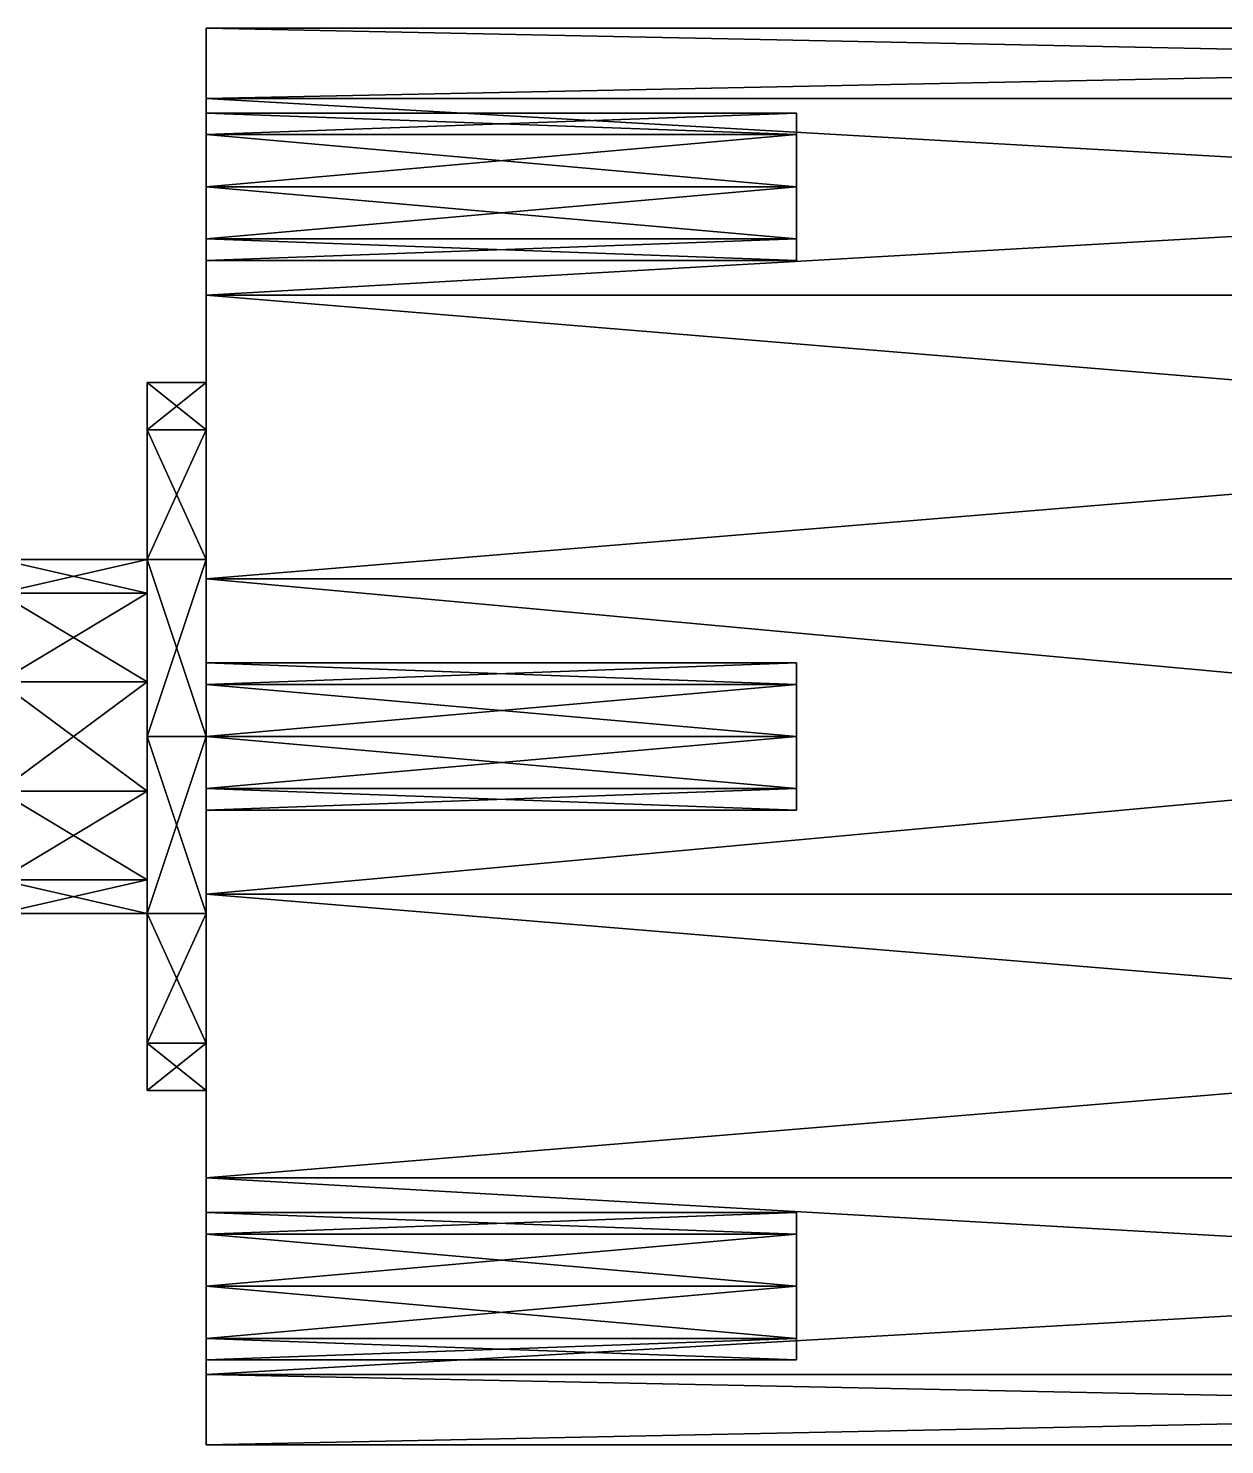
# Model space of a CAD drawing. Extents: x -96 to 99, y -24 to 24.
# Drawn here: x -39.02 to 1.5, y -24 to 24 of the extents above; entities that cross this region are included whole.
import ezdxf

# ---------------------------------------------------------------- set-up
doc = ezdxf.new("R2010")
doc.units = 0

msp = doc.modelspace()

# ---------------------------------------------------------------- linework, layer by layer
for points in [[(-33, 24), (83.5, 24), (83.5, 21.623072, -10.412139)], [(-33, 21.623072, 10.412139), (83.5, 21.623072, 10.412139), (83.5, 24)], [(-33, 24), (-33, 21.623072, 10.412139), (83.5, 24)], [(-33, 21.623072, -10.412139), (-33, 24), (83.5, 21.623072, -10.412139)], [(-33, 5.998264, 10.392659), (-33, 21.623072, 10.412139), (-33, 24)], [(-33, 21.129999), (-33, 24), (-33, 21.623072, -10.412139)], [(-33, 20.397367, 1.767367), (-33, 5.998264, 10.392659), (-33, 24)], [(-33, 20.397367, 1.767367), (-33, 24), (-33, 21.129999)], [(-33, 21.623072, -10.412139), (83.5, 21.623072, -10.412139), (83.5, 14.96193, -18.765211)], [(-33, 21.623072, -10.412139), (83.5, 14.96193, -18.765211), (-33, 14.96193, -18.765211)], [(-33, 14.96193, 18.765211), (83.5, 14.96193, 18.765211), (83.5, 21.623072, 10.412139)], [(-33, 21.623072, 10.412139), (-33, 14.96193, 18.765211), (83.5, 21.623072, 10.412139)], [(-33, 2.5, 18.629999), (-33, 14.96193, 18.765211), (-33, 21.623072, 10.412139)], [(-33, 5.998264, 10.392659), (-33, 0, 12), (-33, 21.623072, 10.412139)], [(-33, 0, 16.129999), (-33, 21.623072, 10.412139), (-33, 0, 12)], [(-33, 1.767367, 16.862633), (-33, 2.5, 18.629999), (-33, 21.623072, 10.412139)], [(-33, 0, 16.129999), (-33, 1.767367, 16.862633), (-33, 21.623072, 10.412139)], [(-33, 0, -12), (-33, 21.623072, -10.412139), (-33, 14.96193, -18.765211)], [(-33, 5.998264, -10.392659), (-33, 10.392659, -5.998264), (-33, 21.623072, -10.412139)], [(-33, 18.629999, -2.5), (-33, 21.623072, -10.412139), (-33, 10.392659, -5.998264)], [(-33, 0, -12), (-33, 5.998264, -10.392659), (-33, 21.623072, -10.412139)], [(-33, 20.397367, -1.767367), (-33, 21.129999), (-33, 21.623072, -10.412139)], [(-33, 18.629999, -2.5), (-33, 20.397367, -1.767367), (-33, 21.623072, -10.412139)], [(-13, 21.129999), (-33, 21.129999), (-33, 20.397367, -1.767367)], [(-13, 20.398609, 1.766241), (-33, 20.397367, 1.767367), (-33, 21.129999)], [(-13, 20.398609, 1.766241), (-33, 21.129999), (-13, 21.129999)], [(-13, 20.398609, -1.766241), (-13, 21.129999), (-33, 20.397367, -1.767367)], [(-13, 16.861391, 1.766241), (-13, 20.398609, 1.766241), (-13, 21.129999)], [(-13, 16.129999), (-13, 16.861391, 1.766241), (-13, 21.129999)], [(-13, 20.398609, -1.766241), (-13, 16.129999), (-13, 21.129999)], [(-13, 20.398609, -1.766241), (-33, 20.397367, -1.767367), (-33, 18.629999, -2.5)], [(-13, 20.398609, -1.766241), (-33, 18.629999, -2.5), (-13, 18.629999, -2.499139)], [(-13, 18.629999, 2.499139), (-33, 20.397367, 1.767367), (-13, 20.398609, 1.766241)], [(-33, 20.397367, 1.767367), (-33, 10.392659, 5.998264), (-33, 5.998264, 10.392659)], [(-33, 20.397367, 1.767367), (-33, 18.629999, 2.5), (-33, 10.392659, 5.998264)], [(-13, 18.629999, 2.499139), (-33, 18.629999, 2.5), (-33, 20.397367, 1.767367)], [(-13, 16.861391, 1.766241), (-13, 18.629999, 2.499139), (-13, 20.398609, 1.766241)], [(-13, 20.398609, -1.766241), (-13, 16.861391, -1.766241), (-13, 16.129999)], [(-13, 20.398609, -1.766241), (-13, 18.629999, -2.499139), (-13, 16.861391, -1.766241)], [(-33, 18.629999, -2.5), (-33, 10.392659, -5.998264), (-33, 12)], [(-33, 16.862633, -1.767367), (-33, 18.629999, -2.5), (-33, 12)], [(-33, 18.629999, 2.5), (-33, 16.862633, 1.767367), (-33, 10.392659, 5.998264)], [(-13, 18.629999, -2.499139), (-33, 18.629999, -2.5), (-33, 16.862633, -1.767367)], [(-13, 18.629999, -2.499139), (-33, 16.862633, -1.767367), (-13, 16.861391, -1.766241)], [(-13, 16.861391, 1.766241), (-33, 16.862633, 1.767367), (-33, 18.629999, 2.5)], [(-13, 16.861391, 1.766241), (-33, 18.629999, 2.5), (-13, 18.629999, 2.499139)], [(-33, 16.129999), (-33, 16.862633, -1.767367), (-33, 12)], [(-33, 16.862633, 1.767367), (-33, 16.129999), (-33, 10.392659, 5.998264)], [(-13, 16.861391, -1.766241), (-33, 16.862633, -1.767367), (-33, 16.129999)], [(-13, 16.129999), (-33, 16.129999), (-33, 16.862633, 1.767367)], [(-13, 16.129999), (-33, 16.862633, 1.767367), (-13, 16.861391, 1.766241)], [(-13, 16.861391, -1.766241), (-33, 16.129999), (-13, 16.129999)], [(-33, 16.129999), (-33, 12), (-33, 10.392659, 5.998264)], [(-33, 14.96193, -18.765211), (83.5, 14.96193, -18.765211), (83.5, 5.342563, -23.397352)], [(-33, 14.96193, -18.765211), (83.5, 5.342563, -23.397352), (-33, 5.342563, -23.397352)], [(-33, 5.342563, 23.397352), (83.5, 5.342563, 23.397352), (83.5, 14.96193, 18.765211)], [(-33, 14.96193, 18.765211), (-33, 5.342563, 23.397352), (83.5, 14.96193, 18.765211)], [(-33, 14.96193, 18.765211), (-33, -5.342563, 23.397352), (-33, 5.342563, 23.397352)], [(-33, 0, 21.129999), (-33, -5.342563, 23.397352), (-33, 14.96193, 18.765211)], [(-33, 1.767367, 20.397367), (-33, 0, 21.129999), (-33, 14.96193, 18.765211)], [(-33, 2.5, 18.629999), (-33, 1.767367, 20.397367), (-33, 14.96193, 18.765211)], [(-33, 14.96193, -18.765211), (-33, -14.96193, -18.765211), (-33, -21.623072, -10.412139)], [(-33, 0, -12), (-33, 14.96193, -18.765211), (-33, -21.623072, -10.412139)], [(-33, 14.96193, -18.765211), (-33, 5.342563, -23.397352), (-33, -14.96193, -18.765211)], [(-35, 12), (-33, 12), (-33, 10.392659, -5.998264)], [(-35, 10.392659, 5.998264), (-33, 10.392659, 5.998264), (-33, 12)], [(-35, 12), (-35, 10.392659, 5.998264), (-33, 12)], [(-35, 10.392659, -5.998264), (-35, 12), (-33, 10.392659, -5.998264)], [(-35, 1.852376, 5.706617), (-35, 10.392659, 5.998264), (-35, 12)], [(-35, 6), (-35, 12), (-35, 10.392659, -5.998264)], [(-35, 4.854122, 3.525655), (-35, 12), (-35, 6)], [(-35, 4.854122, 3.525655), (-35, 1.852376, 5.706617), (-35, 12)], [(-35, 10.392659, -5.998264), (-33, 10.392659, -5.998264), (-33, 5.998264, -10.392659)], [(-35, 10.392659, -5.998264), (-33, 5.998264, -10.392659), (-35, 5.998264, -10.392659)], [(-35, 5.998264, 10.392659), (-33, 5.998264, 10.392659), (-33, 10.392659, 5.998264)], [(-35, 10.392659, 5.998264), (-35, 5.998264, 10.392659), (-33, 10.392659, 5.998264)], [(-35, 10.392659, 5.998264), (-35, -10.392659, 5.998264), (-35, -5.998264, 10.392659)], [(-35, 1.852376, 5.706617), (-35, -10.392659, 5.998264), (-35, 10.392659, 5.998264)], [(-35, 10.392659, 5.998264), (-35, -5.998264, 10.392659), (-35, 5.998264, 10.392659)], [(-35, 10.392659, -5.998264), (-35, 5.998264, -10.392659), (-35, -10.392659, -5.998264)], [(-35, -1.852376, -5.706617), (-35, 10.392659, -5.998264), (-35, -10.392659, -5.998264)], [(-35, 4.854122, -3.525655), (-35, 6), (-35, 10.392659, -5.998264)], [(-35, 1.852376, -5.706617), (-35, 4.854122, -3.525655), (-35, 10.392659, -5.998264)], [(-35, -1.852376, -5.706617), (-35, 1.852376, -5.706617), (-35, 10.392659, -5.998264)], [(-40, 6), (-35, 6), (-35, 4.854122, -3.525655)], [(-40, 4.854122, 3.525655), (-35, 4.854122, 3.525655), (-35, 6)], [(-40, 6), (-40, 4.854122, 3.525655), (-35, 6)], [(-40, 4.854122, -3.525655), (-40, 6), (-35, 4.854122, -3.525655)], [(-35, 5.998264, -10.392659), (-33, 5.998264, -10.392659), (-33, 0, -12)], [(-35, 5.998264, -10.392659), (-33, 0, -12), (-35, 0, -12)], [(-35, 0, 12), (-33, 0, 12), (-33, 5.998264, 10.392659)], [(-35, 5.998264, 10.392659), (-35, 0, 12), (-33, 5.998264, 10.392659)], [(-35, 5.998264, 10.392659), (-35, -5.998264, 10.392659), (-35, 0, 12)], [(-35, 5.998264, -10.392659), (-35, -5.998264, -10.392659), (-35, -10.392659, -5.998264)], [(-35, 5.998264, -10.392659), (-35, 0, -12), (-35, -5.998264, -10.392659)], [(-33, 5.342563, -23.397352), (83.5, 5.342563, -23.397352), (83.5, -5.342563, -23.397352)], [(-33, 5.342563, -23.397352), (83.5, -5.342563, -23.397352), (-33, -5.342563, -23.397352)], [(-33, -5.342563, 23.397352), (83.5, -5.342563, 23.397352), (83.5, 5.342563, 23.397352)], [(-33, 5.342563, 23.397352), (-33, -5.342563, 23.397352), (83.5, 5.342563, 23.397352)], [(-33, 5.342563, -23.397352), (-33, -5.342563, -23.397352), (-33, -14.96193, -18.765211)], [(-40, 4.854122, -3.525655), (-35, 4.854122, -3.525655), (-35, 1.852376, -5.706617)], [(-40, 4.854122, -3.525655), (-35, 1.852376, -5.706617), (-40, 1.852376, -5.706617)], [(-40, 1.852376, 5.706617), (-35, 1.852376, 5.706617), (-35, 4.854122, 3.525655)], [(-40, 4.854122, 3.525655), (-40, 1.852376, 5.706617), (-35, 4.854122, 3.525655)], [(-13, 1.766241, 20.398609), (-33, 1.767367, 20.397367), (-33, 2.5, 18.629999)], [(-13, 2.499139, 18.629999), (-33, 2.5, 18.629999), (-33, 1.767367, 16.862633)], [(-13, 1.766241, 20.398609), (-33, 2.5, 18.629999), (-13, 2.499139, 18.629999)], [(-13, 2.499139, 18.629999), (-33, 1.767367, 16.862633), (-13, 1.766241, 16.861391)], [(-13, 1.766241, 20.398609), (-13, 2.499139, 18.629999), (-13, 1.766241, 16.861391)], [(-40, 1.852376, -5.706617), (-35, 1.852376, -5.706617), (-35, -1.852376, -5.706617)], [(-40, 1.852376, -5.706617), (-35, -1.852376, -5.706617), (-40, -1.852376, -5.706617)], [(-40, -1.852376, 5.706617), (-35, -1.852376, 5.706617), (-35, 1.852376, 5.706617)], [(-40, 1.852376, 5.706617), (-40, -1.852376, 5.706617), (-35, 1.852376, 5.706617)], [(-35, 1.852376, 5.706617), (-35, -1.852376, 5.706617), (-35, -10.392659, 5.998264)], [(-13, 0, 21.129999), (-33, 0, 21.129999), (-33, 1.767367, 20.397367)], [(-13, 1.766241, 20.398609), (-13, 0, 21.129999), (-33, 1.767367, 20.397367)], [(-13, 1.766241, 16.861391), (-33, 1.767367, 16.862633), (-33, 0, 16.129999)], [(-13, 1.766241, 16.861391), (-33, 0, 16.129999), (-13, 0, 16.129999)], [(-13, 1.766241, 20.398609), (-13, 0, 16.129999), (-13, 0, 21.129999)], [(-13, 1.766241, 20.398609), (-13, 1.766241, 16.861391), (-13, 0, 16.129999)], [(-35, 0, -12), (-33, 0, -12), (-33, -5.998264, -10.392659)], [(-35, 0, -12), (-33, -5.998264, -10.392659), (-35, -5.998264, -10.392659)], [(-35, -5.998264, 10.392659), (-33, -5.998264, 10.392659), (-33, 0, 12)], [(-35, 0, 12), (-35, -5.998264, 10.392659), (-33, 0, 12)], [(-33, 0, 12), (-33, -21.623072, 10.412139), (-33, -14.96193, 18.765211)], [(-33, 0, 12), (-33, -5.998264, 10.392659), (-33, -21.623072, 10.412139)], [(-33, 0, 16.129999), (-33, 0, 12), (-33, -14.96193, 18.765211)], [(-33, -1.767367, 16.862633), (-33, 0, 16.129999), (-33, -14.96193, 18.765211)], [(-33, -1.767367, 20.397367), (-33, -5.342563, 23.397352), (-33, 0, 21.129999)], [(-33, -5.998264, -10.392659), (-33, 0, -12), (-33, -21.623072, -10.412139)], [(-13, -1.766241, 20.398609), (-33, -1.767367, 20.397367), (-33, 0, 21.129999)], [(-13, -1.766241, 20.398609), (-33, 0, 21.129999), (-13, 0, 21.129999)], [(-13, 0, 16.129999), (-33, 0, 16.129999), (-33, -1.767367, 16.862633)], [(-13, 0, 16.129999), (-33, -1.767367, 16.862633), (-13, -1.766241, 16.861391)], [(-13, -1.766241, 16.861391), (-13, -1.766241, 20.398609), (-13, 0, 21.129999)], [(-13, 0, 16.129999), (-13, -1.766241, 16.861391), (-13, 0, 21.129999)], [(-40, -1.852376, -5.706617), (-35, -1.852376, -5.706617), (-35, -4.854122, -3.525655)], [(-40, -1.852376, -5.706617), (-35, -4.854122, -3.525655), (-40, -4.854122, -3.525655)], [(-40, -4.854122, 3.525655), (-35, -4.854122, 3.525655), (-35, -1.852376, 5.706617)], [(-40, -1.852376, 5.706617), (-40, -4.854122, 3.525655), (-35, -1.852376, 5.706617)], [(-35, -1.852376, -5.706617), (-35, -10.392659, -5.998264), (-35, -12)], [(-35, -4.854122, -3.525655), (-35, -1.852376, -5.706617), (-35, -12)], [(-35, -1.852376, 5.706617), (-35, -4.854122, 3.525655), (-35, -10.392659, 5.998264)], [(-13, -1.766241, 16.861391), (-33, -1.767367, 16.862633), (-33, -2.5, 18.629999)], [(-13, -1.766241, 16.861391), (-33, -2.5, 18.629999), (-13, -2.499139, 18.629999)], [(-13, -2.499139, 18.629999), (-33, -1.767367, 20.397367), (-13, -1.766241, 20.398609)], [(-33, -1.767367, 20.397367), (-33, -14.96193, 18.765211), (-33, -5.342563, 23.397352)], [(-33, -2.5, 18.629999), (-33, -1.767367, 16.862633), (-33, -14.96193, 18.765211)], [(-33, -1.767367, 20.397367), (-33, -2.5, 18.629999), (-33, -14.96193, 18.765211)], [(-13, -2.499139, 18.629999), (-33, -2.5, 18.629999), (-33, -1.767367, 20.397367)], [(-13, -1.766241, 16.861391), (-13, -2.499139, 18.629999), (-13, -1.766241, 20.398609)], [(-40, -4.854122, -3.525655), (-35, -4.854122, -3.525655), (-35, -6)], [(-40, -6), (-35, -6), (-35, -4.854122, 3.525655)], [(-40, -4.854122, -3.525655), (-35, -6), (-40, -6)], [(-40, -4.854122, 3.525655), (-40, -6), (-35, -4.854122, 3.525655)], [(-35, -6), (-35, -4.854122, -3.525655), (-35, -12)], [(-35, -4.854122, 3.525655), (-35, -6), (-35, -10.392659, 5.998264)], [(-33, -5.342563, -23.397352), (83.5, -5.342563, -23.397352), (83.5, -14.96193, -18.765211)], [(-33, -5.342563, -23.397352), (83.5, -14.96193, -18.765211), (-33, -14.96193, -18.765211)], [(-33, -14.96193, 18.765211), (83.5, -14.96193, 18.765211), (83.5, -5.342563, 23.397352)], [(-33, -5.342563, 23.397352), (-33, -14.96193, 18.765211), (83.5, -5.342563, 23.397352)], [(-35, -5.998264, -10.392659), (-33, -5.998264, -10.392659), (-33, -10.392659, -5.998264)], [(-35, -5.998264, -10.392659), (-33, -10.392659, -5.998264), (-35, -10.392659, -5.998264)], [(-35, -10.392659, 5.998264), (-33, -10.392659, 5.998264), (-33, -5.998264, 10.392659)], [(-35, -5.998264, 10.392659), (-35, -10.392659, 5.998264), (-33, -5.998264, 10.392659)], [(-35, -6), (-35, -12), (-35, -10.392659, 5.998264)], [(-33, -5.998264, -10.392659), (-33, -21.623072, -10.412139), (-33, -24)], [(-33, -20.397367, -1.767367), (-33, -5.998264, -10.392659), (-33, -24)], [(-33, -5.998264, 10.392659), (-33, -10.392659, 5.998264), (-33, -21.623072, 10.412139)], [(-33, -20.397367, -1.767367), (-33, -10.392659, -5.998264), (-33, -5.998264, -10.392659)], [(-35, -10.392659, -5.998264), (-33, -10.392659, -5.998264), (-33, -12)], [(-35, -12), (-33, -12), (-33, -10.392659, 5.998264)], [(-35, -10.392659, -5.998264), (-33, -12), (-35, -12)], [(-35, -10.392659, 5.998264), (-35, -12), (-33, -10.392659, 5.998264)], [(-33, -18.629999, 2.5), (-33, -21.623072, 10.412139), (-33, -10.392659, 5.998264)], [(-33, -16.129999), (-33, -12), (-33, -10.392659, -5.998264)], [(-33, -16.862633, -1.767367), (-33, -16.129999), (-33, -10.392659, -5.998264)], [(-33, -18.629999, -2.5), (-33, -16.862633, -1.767367), (-33, -10.392659, -5.998264)], [(-33, -20.397367, -1.767367), (-33, -18.629999, -2.5), (-33, -10.392659, -5.998264)], [(-33, -18.629999, 2.5), (-33, -10.392659, 5.998264), (-33, -12)], [(-33, -16.862633, 1.767367), (-33, -18.629999, 2.5), (-33, -12)], [(-33, -16.129999), (-33, -16.862633, 1.767367), (-33, -12)], [(-33, -14.96193, -18.765211), (83.5, -14.96193, -18.765211), (83.5, -21.623072, -10.412139)], [(-33, -14.96193, -18.765211), (83.5, -21.623072, -10.412139), (-33, -21.623072, -10.412139)], [(-33, -21.623072, 10.412139), (83.5, -21.623072, 10.412139), (83.5, -14.96193, 18.765211)], [(-33, -14.96193, 18.765211), (-33, -21.623072, 10.412139), (83.5, -14.96193, 18.765211)], [(-13, -16.861391, 1.766241), (-33, -16.862633, 1.767367), (-33, -16.129999)], [(-13, -16.129999), (-33, -16.129999), (-33, -16.862633, -1.767367)], [(-13, -16.861391, 1.766241), (-33, -16.129999), (-13, -16.129999)], [(-13, -16.129999), (-33, -16.862633, -1.767367), (-13, -16.861391, -1.766241)], [(-13, -16.129999), (-13, -16.861391, -1.766241), (-13, -21.129999)], [(-13, -20.398609, 1.766241), (-13, -16.129999), (-13, -21.129999)], [(-13, -20.398609, 1.766241), (-13, -16.861391, 1.766241), (-13, -16.129999)], [(-13, -18.629999, 2.499139), (-33, -16.862633, 1.767367), (-13, -16.861391, 1.766241)], [(-13, -16.861391, -1.766241), (-33, -16.862633, -1.767367), (-33, -18.629999, -2.5)], [(-13, -16.861391, -1.766241), (-33, -18.629999, -2.5), (-13, -18.629999, -2.499139)], [(-13, -18.629999, 2.499139), (-33, -18.629999, 2.5), (-33, -16.862633, 1.767367)], [(-13, -16.861391, -1.766241), (-13, -20.398609, -1.766241), (-13, -21.129999)], [(-13, -16.861391, -1.766241), (-13, -18.629999, -2.499139), (-13, -20.398609, -1.766241)], [(-13, -20.398609, 1.766241), (-13, -18.629999, 2.499139), (-13, -16.861391, 1.766241)], [(-33, -18.629999, 2.5), (-33, -20.397367, 1.767367), (-33, -21.623072, 10.412139)], [(-13, -20.398609, 1.766241), (-33, -20.397367, 1.767367), (-33, -18.629999, 2.5)], [(-13, -20.398609, 1.766241), (-33, -18.629999, 2.5), (-13, -18.629999, 2.499139)], [(-13, -18.629999, -2.499139), (-33, -18.629999, -2.5), (-33, -20.397367, -1.767367)], [(-13, -18.629999, -2.499139), (-33, -20.397367, -1.767367), (-13, -20.398609, -1.766241)], [(-33, -20.397367, -1.767367), (-33, -24), (-33, -21.129999)], [(-33, -20.397367, 1.767367), (-33, -21.129999), (-33, -21.623072, 10.412139)], [(-13, -21.129999), (-33, -21.129999), (-33, -20.397367, 1.767367)], [(-13, -20.398609, -1.766241), (-33, -20.397367, -1.767367), (-33, -21.129999)], [(-13, -20.398609, 1.766241), (-13, -21.129999), (-33, -20.397367, 1.767367)], [(-13, -20.398609, -1.766241), (-33, -21.129999), (-13, -21.129999)], [(-33, -21.129999), (-33, -24), (-33, -21.623072, 10.412139)], [(-33, -21.623072, -10.412139), (83.5, -21.623072, -10.412139), (83.5, -24)], [(-33, -24), (83.5, -24), (83.5, -21.623072, 10.412139)], [(-33, -21.623072, -10.412139), (83.5, -24), (-33, -24)], [(-33, -21.623072, 10.412139), (-33, -24), (83.5, -21.623072, 10.412139)]]:
    msp.add_3dface(points)

doc.saveas('drawing.dxf')
